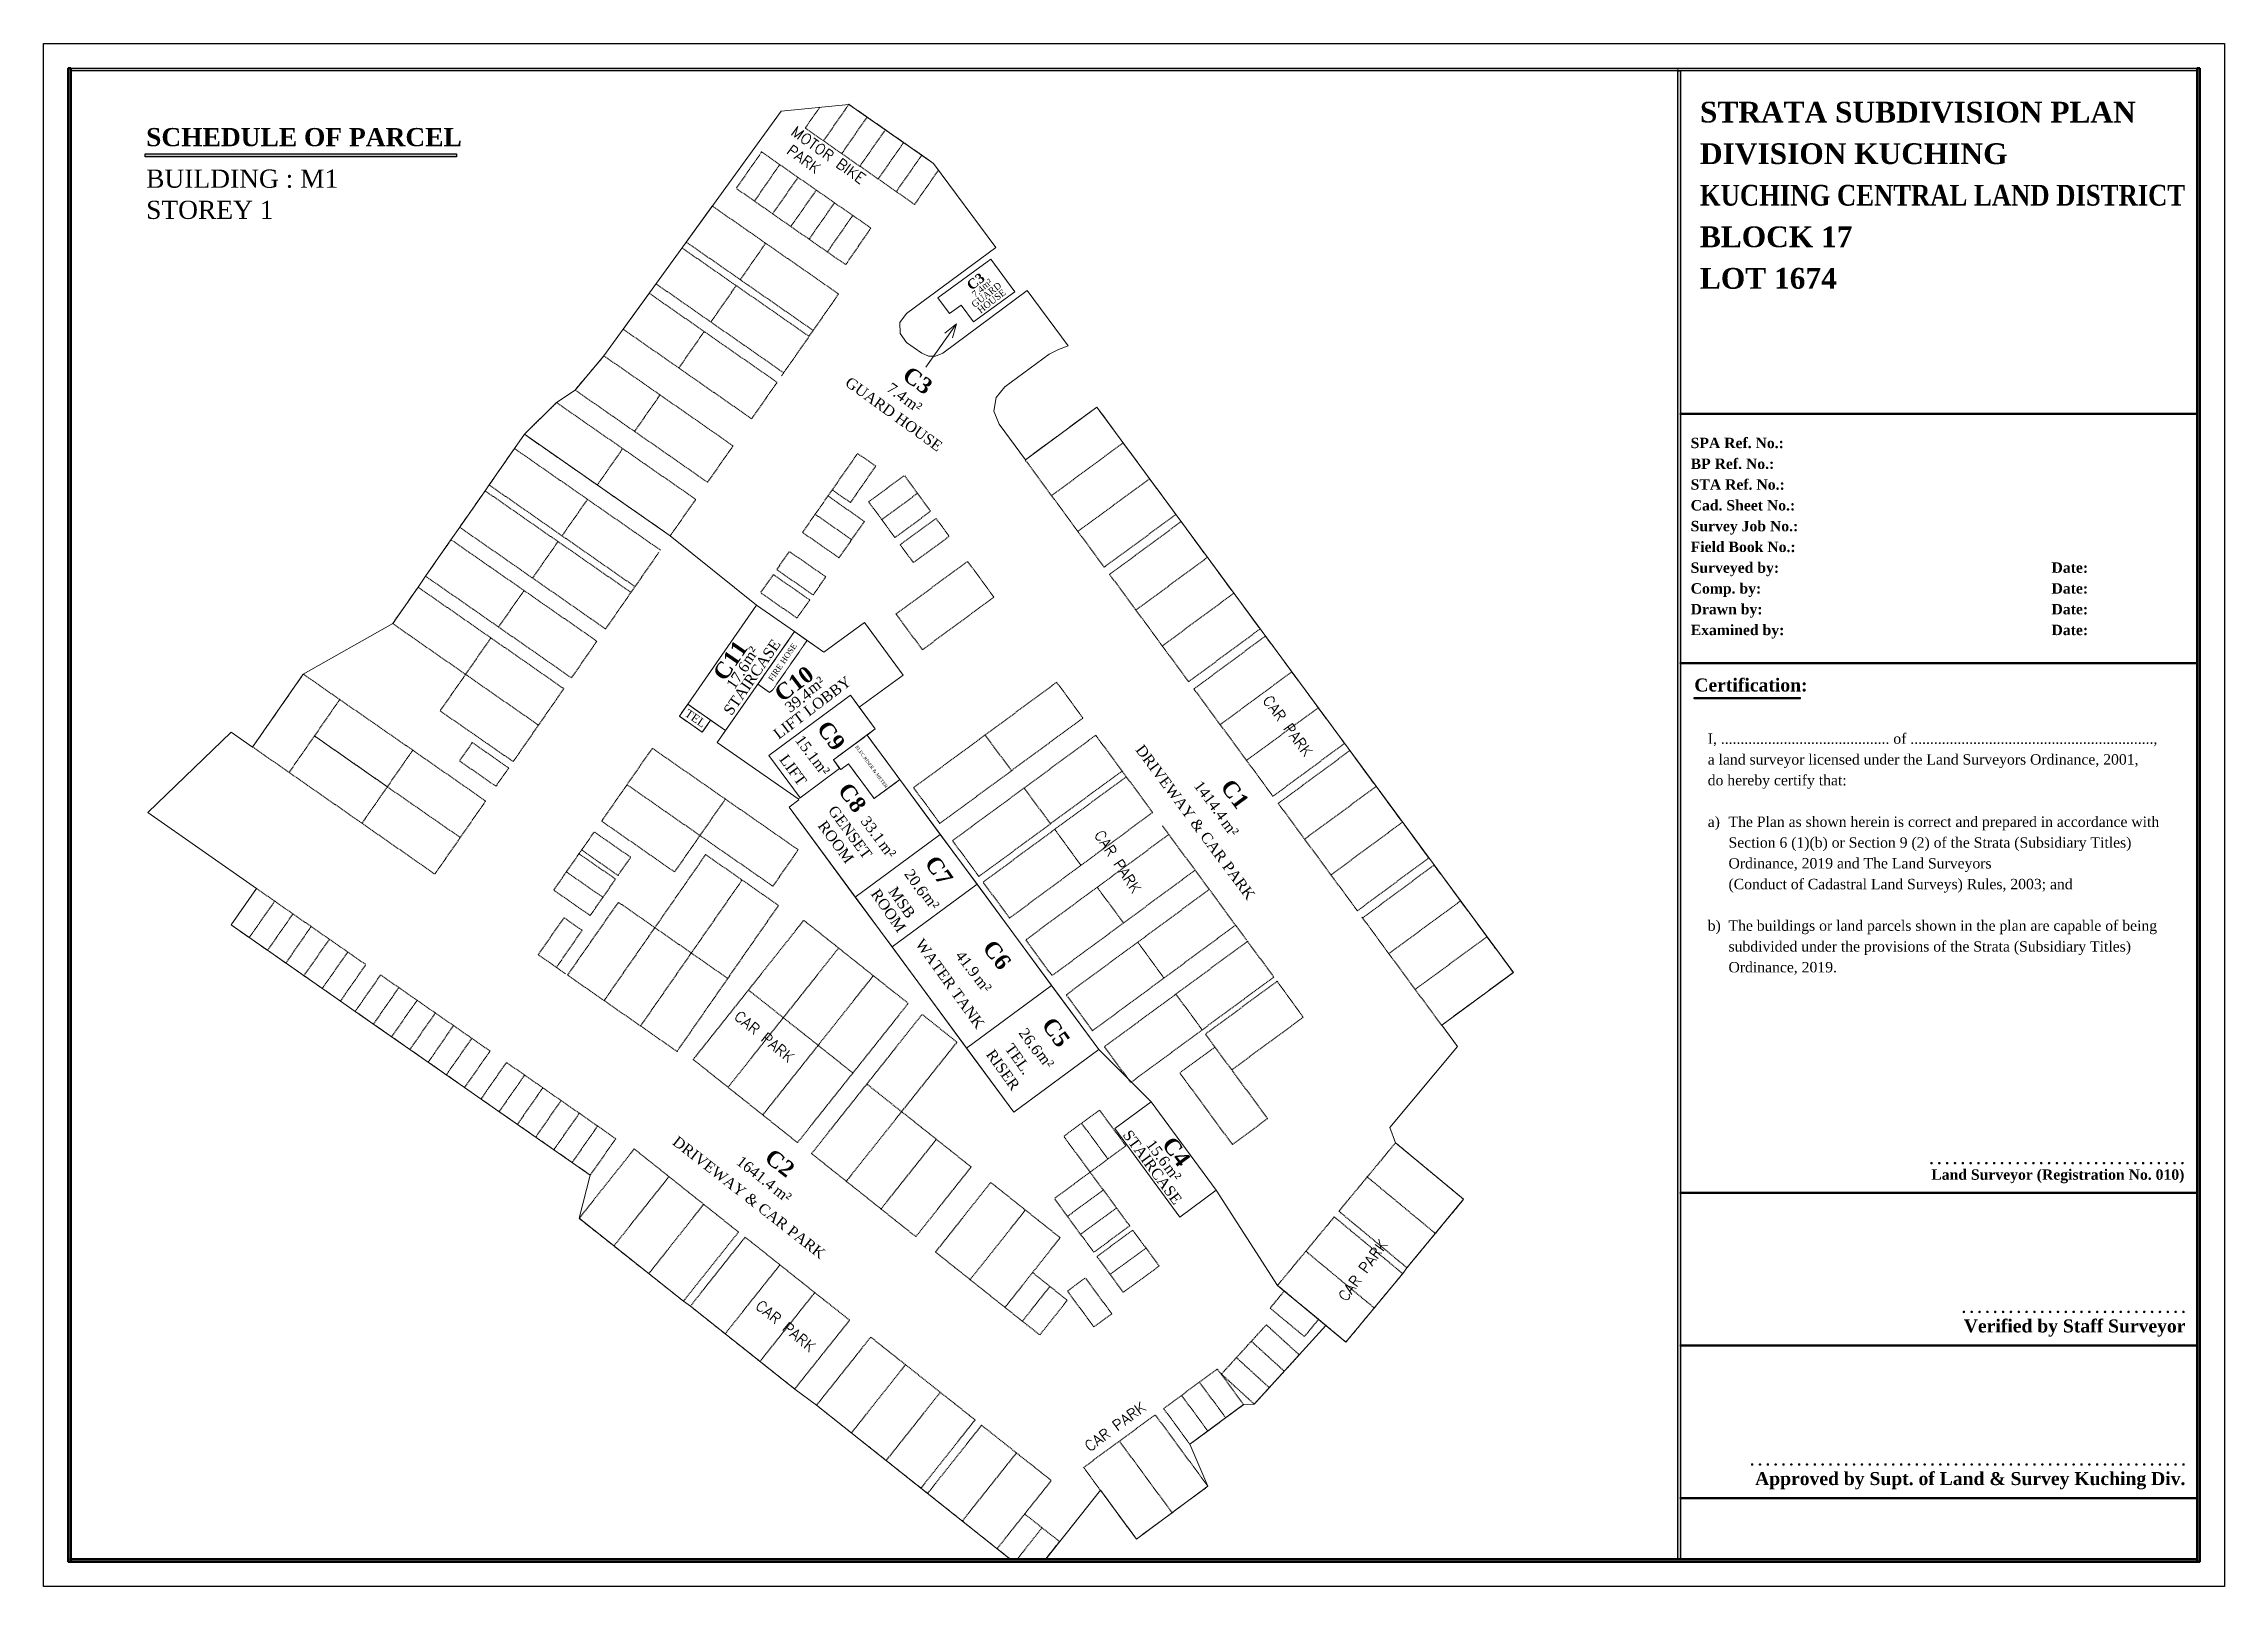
# Paper-space layout 'ISP3' of a CAD drawing. Extents: x -6 to 414, y -6 to 291.
# The model-space entities are those that its viewports show. They can reach past a viewport. Long polylines and large blocks are cut down to what shows.
import ezdxf
from ezdxf.enums import TextEntityAlignment as Align

# ---------------------------------------------------------------- set-up
doc = ezdxf.new("R2010")
doc.units = 0
doc.header["$MEASUREMENT"] = 0
doc.linetypes.add('DASHED2', pattern=[0.375, 0.25, -0.125])
doc.linetypes.add('HIDDEN', pattern=[0.375, 0.25, -0.125])
doc.layers.get('0').update_dxf_attribs({"linetype": 'CONTINUOUS'})
for name, color, linetype, lineweight in [('COMMON', 2, 'CONTINUOUS', 15), ('COMMON_AREA', 7, 'CONTINUOUS', 15), ('COMMON_DECS', 7, 'CONTINUOUS', 15), ('COMMON_NO', 7, 'CONTINUOUS', 15), ('M2', 7, 'CONTINUOUS', 15), ('NON_PROMINENT_COMMON', 7, 'DASHED2', 15), ('TEXT_COMMON', 7, 'CONTINUOUS', 15)]:
    doc.layers.add(name, color=color, linetype=linetype, lineweight=lineweight)
doc.layers.add('FRAME', color=7, linetype='CONTINUOUS')
doc.layers.add('FRAME1', color=7, linetype='CONTINUOUS', plot=False)
doc.styles.add('Text', font='ROMANS.SHX', dxfattribs={"height": 0.15})
doc.styles.add('TIMESROMAN-B', font='timesbd.ttf')
doc.styles.add('TIMESROMAN-R', font='times.ttf')

msp = doc.modelspace()

# ---------------------------------------------------------------- linework, layer by layer
at = {"layer": 'COMMON', "elevation": 15.35, "flags": 128}
for points in [[(2072606.21, 5164980.06), (2072608.35, 5164978.58), (2072609.06, 5164978.08), (2072610, 5164977.43), (2072612.28, 5164979.1), (2072614.46, 5164976.13), (2072611.99, 5164974.33), (2072612.89, 5164973.11), (2072612.43, 5164972.76), (2072625.47, 5164955.07), (2072628.41, 5164952.13), (2072632.08, 5164947.16), (2072635.53, 5164941.81), (2072639.38, 5164938.62), (2072642.57, 5164942.47), (2072642.81, 5164942.8), (2072646, 5164946.65), (2072642.17, 5164949.83), (2072641.85, 5164950.68), (2072645.66, 5164955.24), (2072644.77, 5164956.44), (2072648.8, 5164959.41), (2072625.37, 5164991.21), (2072621.34, 5164988.24), (2072619.86, 5164990.25), (2072619.57, 5164990.98), (2072619.69, 5164991.74), (2072620.18, 5164992.35), (2072622.68, 5164994.19), (2072622.68, 5164994.19), (2072622.68, 5164994.19), (2072623.2, 5164994.45), (2072623.75, 5164994.65), (2072621.45, 5164997.76), (2072616.69, 5164994.25), (2072616.28, 5164994.08), (2072615.88, 5164994.08), (2072615.52, 5164994.24), (2072614.66, 5164994.85), (2072614.29, 5164995.35), (2072614.28, 5164995.97), (2072614.65, 5164996.48), (2072619.67, 5165000.18), (2072616.18, 5165004.91), (2072611.41, 5165008.23), (2072607.59, 5165007.85), (2072607.59, 5165007.85), (2072597.63, 5164994.09), (2072596, 5164992.17), (2072594.96, 5164991.46), (2072593.15, 5164989.68), (2072593.15, 5164989.68), (2072601.36, 5164983.97)], [(2072619.19, 5164999.38), (2072616.42, 5164997.35), (2072617.07, 5164996.47), (2072617.73, 5164996.95), (2072618.43, 5164996), (2072620.74, 5164997.7), (2072619.4, 5164999.53), (2072619.19, 5164999.38)], [(2072604, 5164972.34), (2072608.55, 5164969.17), (2072608.56, 5164969.17), (2072608.6, 5164969.12), (2072608.04, 5164968.71), (2072620.69, 5164951.55), (2072625.47, 5164955.07), (2072628.41, 5164952.13), (2072626.37, 5164950.63), (2072630.04, 5164945.65), (2072632.08, 5164947.16), (2072635.53, 5164941.81), (2072635.91, 5164941.49), (2072637.84, 5164939.9), (2072638.25, 5164939.55), (2072636.75, 5164937.9), (2072634.22, 5164935.13), (2072633.62, 5164935.1), (2072630.6, 5164932.87), (2072631.61, 5164930.51), (2072627.59, 5164927.54), (2072625.56, 5164930.29), (2072621.71, 5164925.44), (2072609.59, 5164935.07), (2072608.36, 5164935.98), (2072602.49, 5164940.64), (2072602.1, 5164940.92), (2072596.23, 5164945.58), (2072596.86, 5164948.01), (2072590.71, 5164952.29), (2072589.79, 5164952.94), (2072583.63, 5164957.22), (2072582.8, 5164957.8), (2072576.65, 5164962.08), (2072578.08, 5164964.13), (2072571.96, 5164968.4), (2072576.66, 5164972.92), (2072577.86, 5164972.09), (2072580.71, 5164976.19), (2072585.74, 5164979.03), (2072587.17, 5164981.08), (2072587.59, 5164981.7), (2072589.02, 5164983.75), (2072589.51, 5164984.45), (2072590.94, 5164986.5), (2072591.17, 5164986.83), (2072592.59, 5164988.88), (2072593.15, 5164989.68), (2072601.36, 5164983.97), (2072606.21, 5164980.06), (2072602.34, 5164974.5), (2072601.87, 5164973.82), (2072603.16, 5164972.92), (2072603.63, 5164973.6), (2072604.47, 5164973.01)], [(2072606.21, 5164980.06), (2072608.35, 5164978.58), (2072604.47, 5164973.01), (2072602.34, 5164974.5), (2072606.21, 5164980.06)], [(2072608.55, 5164969.17), (2072604, 5164972.34), (2072608.35, 5164978.58), (2072610, 5164977.43), (2072612.28, 5164979.1), (2072614.46, 5164976.13), (2072611.99, 5164974.33), (2072611.5, 5164975), (2072606.91, 5164971.62), (2072608.66, 5164969.24), (2072608.55, 5164969.17)], [(2072606.91, 5164971.62), (2072611.5, 5164975), (2072612.89, 5164973.11), (2072610.54, 5164971.37), (2072610.89, 5164970.89), (2072608.66, 5164969.24)], [(2072616.55, 5164967.17), (2072614.28, 5164970.26), (2072612.83, 5164969.19), (2072611.39, 5164971.14), (2072610.95, 5164970.82), (2072610.89, 5164970.89), (2072608.66, 5164969.24), (2072608.56, 5164969.17), (2072608.6, 5164969.12), (2072608.04, 5164968.71), (2072611.77, 5164963.65)], [(2072613.84, 5164960.85), (2072611.77, 5164963.65), (2072616.55, 5164967.17), (2072618.62, 5164964.37), (2072613.84, 5164960.85)], [(2072618.03, 5164955.16), (2072622.81, 5164958.68), (2072618.62, 5164964.37), (2072613.84, 5164960.85), (2072618.03, 5164955.16)], [(2072622.81, 5164958.68), (2072618.03, 5164955.16), (2072620.69, 5164951.55), (2072625.47, 5164955.07), (2072622.81, 5164958.68)], [(2072630.04, 5164945.65), (2072632.08, 5164947.16), (2072628.41, 5164952.13), (2072626.37, 5164950.63)]]:
    msp.add_lwpolyline(points, close=True, dxfattribs=at)
at = {"layer": 'NON_PROMINENT_COMMON', "linetype": 'HIDDEN', "ltscale": 3}
for p, q in [((2072609.77, 5165008.07, 8.48), (2072608.95, 5165006.9, 8.48)), ((2072609.77, 5165008.07, 8.48), (2072608.95, 5165006.9, 8.48)), ((2072611.41, 5165008.24, 8.48), (2072609.98, 5165006.18, 8.48)), ((2072611.41, 5165008.24, 8.48), (2072609.98, 5165006.18, 8.48)), ((2072612.43, 5165007.52, 8.48), (2072611.01, 5165005.47, 8.48)), ((2072612.43, 5165007.52, 8.48), (2072611.01, 5165005.47, 8.48)), ((2072616.18, 5165004.92, 8.48), (2072611.41, 5165008.24, 8.48)), ((2072615.11, 5165002.61, 8.48), (2072608.95, 5165006.9, 8.48)), ((2072613.46, 5165006.81, 8.48), (2072612.03, 5165004.76, 8.48)), ((2072613.46, 5165006.81, 8.48), (2072612.03, 5165004.76, 8.48)), ((2072614.49, 5165006.09, 8.48), (2072613.06, 5165004.04, 8.48)), ((2072614.49, 5165006.09, 8.48), (2072613.06, 5165004.04, 8.48)), ((2072606.5, 5165005.56, 8.48), (2072605.07, 5165003.51, 8.48)), ((2072606.5, 5165005.56, 8.48), (2072605.07, 5165003.51, 8.48)), ((2072607.52, 5165004.85, 8.48), (2072606.1, 5165002.8, 8.48)), ((2072607.52, 5165004.85, 8.48), (2072606.1, 5165002.8, 8.48)), ((2072610.6, 5165002.7, 8.48), (2072606.5, 5165005.56, 8.48)), ((2072615.51, 5165005.38, 8.48), (2072614.08, 5165003.33, 8.48)), ((2072615.51, 5165005.38, 8.48), (2072614.08, 5165003.33, 8.48)), ((2072609.17, 5165000.65, 8.48), (2072605.07, 5165003.51, 8.48)), ((2072608.55, 5165004.13, 8.48), (2072607.12, 5165002.08, 8.48)), ((2072608.55, 5165004.13, 8.48), (2072607.12, 5165002.08, 8.48)), ((2072616.45, 5165004.54, 8.48), (2072615.11, 5165002.61, 8.48)), ((2072616.45, 5165004.54, 8.48), (2072615.11, 5165002.61, 8.48)), ((2072603.72, 5165002.52, 8.48), (2072610.83, 5164997.57, 8.48)), ((2072609.58, 5165003.42, 8.48), (2072608.15, 5165001.37, 8.48)), ((2072609.58, 5165003.42, 8.48), (2072608.15, 5165001.37, 8.48)), ((2072610.6, 5165002.7, 8.48), (2072609.17, 5165000.65, 8.48)), ((2072610.6, 5165002.7, 8.48), (2072609.17, 5165000.65, 8.48)), ((2072610.6, 5165002.7, 8.48), (2072609.17, 5165000.65, 8.48)), ((2072610.6, 5165002.7, 8.48), (2072612.65, 5165001.28, 8.48)), ((2072611.63, 5165001.99, 8.48), (2072610.2, 5164999.94, 8.48)), ((2072612.65, 5165001.28, 8.48), (2072611.23, 5164999.22, 8.48)), ((2072602.02, 5165000.16, 8.48), (2072609.17, 5164995.19, 8.48)), ((2072602.26, 5165000.49, 8.48), (2072609.4, 5164995.52, 8.48)), ((2072606.72, 5165000.42, 8.48), (2072605.3, 5164998.37, 8.48)), ((2072609.17, 5165000.65, 8.48), (2072611.23, 5164999.22, 8.48)), ((2072600.18, 5164997.61, 8.48), (2072607.37, 5164992.6, 8.48)), ((2072600.56, 5164998.14, 8.48), (2072607.74, 5164993.14, 8.48)), ((2072605.07, 5164998.04, 8.48), (2072603.64, 5164995.99, 8.48)), ((2072610.83, 5164997.57, 8.48), (2072607.62, 5164992.96, 8.48)), ((2072598.71, 5164995.59, 8.48), (2072605.94, 5164990.55, 8.48)), ((2072601.84, 5164993.41, 8.48), (2072603.27, 5164995.46, 8.48)), ((2072596, 5164992.17, 8.48), (2072597.63, 5164994.09, 8.48)), ((2072597.63, 5164994.09, 8.48), (2072604.89, 5164989.03, 8.48)), ((2072605.94, 5164990.55, 8.48), (2072607.37, 5164992.6, 8.48)), ((2072594.96, 5164991.46, 8.48), (2072602.79, 5164986.02, 8.48)), ((2072596, 5164992.17, 8.48), (2072603.46, 5164986.98, 8.48)), ((2072599.35, 5164989.84, 8.48), (2072600.78, 5164991.89, 8.48)), ((2072625.36, 5164991.21, 8.48), (2072621.33, 5164988.24, 8.48)), ((2072629.81, 5164985.17, 8.48), (2072625.36, 5164991.21, 8.48)), ((2072592.59, 5164988.88, 8.48), (2072591.17, 5164986.83, 8.48)), ((2072592.59, 5164988.88, 8.48), (2072600.8, 5164983.17, 8.48)), ((2072593.15, 5164989.68, 8.48), (2072601.36, 5164983.97, 8.48)), ((2072597.25, 5164986.82, 8.48), (2072598.68, 5164988.87, 8.48)), ((2072597.25, 5164986.82, 8.48), (2072598.68, 5164988.87, 8.48)), ((2072603.46, 5164986.98, 8.48), (2072604.89, 5164989.03, 8.48)), ((2072626.84, 5164989.2, 8.48), (2072622.82, 5164986.23, 8.48)), ((2072608.8, 5164984.16, 8.48), (2072611.9, 5164988.6, 8.48)), ((2072611.5, 5164985.84, 8.48), (2072612.92, 5164987.89, 8.48)), ((2072612.92, 5164987.89, 8.48), (2072611.9, 5164988.6, 8.48)), ((2072625.78, 5164982.2, 8.48), (2072621.33, 5164988.24, 8.48)), ((2072589.51, 5164984.45, 8.48), (2072590.94, 5164986.5, 8.48)), ((2072590.94, 5164986.5, 8.48), (2072599.14, 5164980.79, 8.48)), ((2072591.17, 5164986.83, 8.48), (2072599.37, 5164981.11, 8.48)), ((2072611.5, 5164985.84, 8.48), (2072610.47, 5164986.55, 8.48)), ((2072612.52, 5164985.88, 8.48), (2072614.53, 5164987.36, 8.48)), ((2072613.26, 5164984.88, 8.48), (2072615.27, 5164986.36, 8.48)), ((2072616.01, 5164985.35, 8.48), (2072614.53, 5164987.36, 8.48)), ((2072628.33, 5164987.18, 8.48), (2072624.3, 5164984.22, 8.48)), ((2072596.7, 5164986.02, 8.48), (2072595.27, 5164983.97, 8.48)), ((2072601.36, 5164983.97, 8.48), (2072602.79, 5164986.02, 8.48)), ((2072611.57, 5164983.75, 8.48), (2072609.51, 5164985.18, 8.48)), ((2072612.28, 5164984.78, 8.48), (2072610.23, 5164986.21, 8.48)), ((2072614, 5164983.87, 8.48), (2072612.52, 5164985.88, 8.48)), ((2072614, 5164983.87, 8.48), (2072616.01, 5164985.35, 8.48)), ((2072629.81, 5164985.17, 8.48), (2072625.78, 5164982.21, 8.48)), ((2072629.81, 5164985.17, 8.48), (2072625.78, 5164982.21, 8.48)), ((2072589.51, 5164984.45, 8.48), (2072597.72, 5164978.73, 8.48)), ((2072610.85, 5164982.73, 8.48), (2072608.8, 5164984.16, 8.48)), ((2072610.85, 5164982.73, 8.48), (2072612.28, 5164984.78, 8.48)), ((2072614.3, 5164983.47, 8.48), (2072616.31, 5164984.95, 8.48)), ((2072615.04, 5164982.46, 8.48), (2072617.05, 5164983.94, 8.48)), ((2072616.31, 5164984.95, 8.48), (2072617.05, 5164983.94, 8.48)), ((2072630.11, 5164984.77, 8.48), (2072626.08, 5164981.8, 8.48)), ((2072630.1, 5164984.77, 8.48), (2072634.55, 5164978.73, 8.48)), ((2072587.59, 5164981.7, 8.48), (2072589.02, 5164983.75, 8.48)), ((2072589.02, 5164983.75, 8.48), (2072597.23, 5164978.04, 8.48)), ((2072593.61, 5164981.59, 8.48), (2072595.04, 5164983.64, 8.48)), ((2072597.72, 5164978.73, 8.48), (2072600.74, 5164983.07, 8.48)), ((2072607.35, 5164982.07, 8.48), (2072608.06, 5164983.09, 8.48)), ((2072610.11, 5164981.66, 8.48), (2072608.06, 5164983.09, 8.48)), ((2072614.3, 5164983.47, 8.48), (2072615.04, 5164982.46, 8.48)), ((2072631.59, 5164982.76, 8.48), (2072627.56, 5164979.79, 8.48)), ((2072587.59, 5164981.7, 8.48), (2072595.8, 5164975.98, 8.48)), ((2072607.16, 5164981.79, 8.48), (2072606.44, 5164980.77, 8.48)), ((2072609.21, 5164980.36, 8.48), (2072607.16, 5164981.79, 8.48)), ((2072609.4, 5164980.64, 8.48), (2072607.35, 5164982.07, 8.48)), ((2072609.4, 5164980.64, 8.48), (2072610.11, 5164981.66, 8.48)), ((2072618.09, 5164982.53, 8.48), (2072614.06, 5164979.57, 8.48)), ((2072619.57, 5164980.52, 8.48), (2072618.09, 5164982.53, 8.48)), ((2072626.08, 5164981.8, 8.48), (2072630.53, 5164975.76, 8.48)), ((2072587.17, 5164981.08, 8.48), (2072585.74, 5164979.03, 8.48)), ((2072587.17, 5164981.08, 8.48), (2072595.37, 5164975.37, 8.48)), ((2072591.7, 5164978.84, 8.48), (2072593.13, 5164980.89, 8.48)), ((2072608.49, 5164979.34, 8.48), (2072606.44, 5164980.77, 8.48)), ((2072609.21, 5164980.36, 8.48), (2072608.49, 5164979.34, 8.48)), ((2072619.57, 5164980.52, 8.48), (2072615.55, 5164977.56, 8.48)), ((2072633.07, 5164980.74, 8.48), (2072629.05, 5164977.78, 8.48)), ((2072585.74, 5164979.03, 8.48), (2072593.94, 5164973.32, 8.48)), ((2072615.55, 5164977.56, 8.48), (2072614.06, 5164979.57, 8.48)), ((2072591.27, 5164978.23, 8.48), (2072588.41, 5164974.12, 8.48)), ((2072597.23, 5164978.04, 8.48), (2072595.8, 5164975.98, 8.48)), ((2072630.53, 5164975.77, 8.48), (2072634.55, 5164978.73, 8.48)), ((2072630.83, 5164975.36, 8.48), (2072634.85, 5164978.33, 8.48)), ((2072639.3, 5164972.29, 8.48), (2072634.85, 5164978.33, 8.48)), ((2072592.52, 5164971.27, 8.48), (2072595.37, 5164975.37, 8.48)), ((2072623.1, 5164975.73, 8.48), (2072615.05, 5164969.8, 8.48)), ((2072624.58, 5164973.72, 8.48), (2072623.1, 5164975.73, 8.48)), ((2072635.27, 5164969.32, 8.48), (2072630.82, 5164975.36, 8.48)), ((2072636.33, 5164976.32, 8.48), (2072632.31, 5164973.35, 8.48)), ((2072588.41, 5164974.12, 8.48), (2072592.52, 5164971.27, 8.48)), ((2072637.82, 5164974.3, 8.48), (2072633.79, 5164971.34, 8.48)), ((2072624.58, 5164973.72, 8.48), (2072616.53, 5164967.79, 8.48)), ((2072577.86, 5164972.09, 8.48), (2072579.91, 5164970.66, 8.48)), ((2072586.87, 5164971.91, 8.48), (2072584.01, 5164967.8, 8.48)), ((2072586.87, 5164971.91, 8.48), (2072590.97, 5164969.05, 8.48)), ((2072590.22, 5164972.34, 8.48), (2072589.5, 5164971.31, 8.48)), ((2072590.22, 5164972.34, 8.48), (2072592.27, 5164970.91, 8.48)), ((2072597.5, 5164967.92, 8.48), (2072600.35, 5164972.02, 8.48)), ((2072600.35, 5164972.02, 8.48), (2072608.56, 5164966.31, 8.48)), ((2072625.3, 5164972.75, 8.48), (2072617.24, 5164966.82, 8.48)), ((2072620.56, 5164970.76, 8.48), (2072619.07, 5164972.77, 8.48)), ((2072628.5, 5164968.41, 8.48), (2072625.3, 5164972.75, 8.48)), ((2072639.3, 5164972.29, 8.48), (2072635.27, 5164969.32, 8.48)), ((2072639.6, 5164971.89, 8.48), (2072635.57, 5164968.92, 8.48)), ((2072639.59, 5164971.89, 8.48), (2072644.04, 5164965.85, 8.48)), ((2072589.5, 5164971.31, 8.48), (2072591.55, 5164969.88, 8.48)), ((2072592.27, 5164970.91, 8.48), (2072591.55, 5164969.88, 8.48)), ((2072626.78, 5164970.74, 8.48), (2072618.73, 5164964.81, 8.48)), ((2072627.02, 5164970.42, 8.48), (2072618.96, 5164964.49, 8.48)), ((2072585.44, 5164969.85, 8.48), (2072589.54, 5164967, 8.48)), ((2072598.92, 5164969.97, 8.48), (2072607.13, 5164964.26, 8.48)), ((2072601.6, 5164965.06, 8.48), (2072604.46, 5164969.16, 8.48)), ((2072616.53, 5164967.79, 8.48), (2072615.05, 5164969.8, 8.48)), ((2072622.75, 5164967.77, 8.48), (2072621.27, 5164969.79, 8.48)), ((2072641.08, 5164969.87, 8.48), (2072637.05, 5164966.91, 8.48)), ((2072590.97, 5164969.05, 8.48), (2072588.11, 5164964.94, 8.48)), ((2072597.5, 5164967.92, 8.48), (2072601.6, 5164965.06, 8.48)), ((2072628.5, 5164968.41, 8.48), (2072620.45, 5164962.47, 8.48)), ((2072635.57, 5164968.92, 8.48), (2072640.02, 5164962.88, 8.48)), ((2072584.01, 5164967.8, 8.48), (2072588.11, 5164964.94, 8.48)), ((2072594.81, 5164964.06, 8.48), (2072597.07, 5164967.3, 8.48)), ((2072599.13, 5164965.89, 8.48), (2072597.08, 5164967.32, 8.48)), ((2072618.73, 5164964.81, 8.48), (2072617.24, 5164966.82, 8.48)), ((2072629.41, 5164967.17, 8.48), (2072621.36, 5164961.24, 8.48)), ((2072624.47, 5164965.44, 8.48), (2072622.99, 5164967.45, 8.48)), ((2072629.05, 5164967.66, 8.48), (2072630.53, 5164965.65, 8.48)), ((2072642.56, 5164967.86, 8.48), (2072638.54, 5164964.9, 8.48)), ((2072598.28, 5164964.66, 8.48), (2072596.22, 5164966.09, 8.48)), ((2072598.42, 5164964.87, 8.48), (2072596.37, 5164966.3, 8.48)), ((2072597.64, 5164957.83, 8.48), (2072603.35, 5164966.04, 8.48)), ((2072598.42, 5164964.87, 8.48), (2072599.13, 5164965.89, 8.48)), ((2072607.45, 5164963.18, 8.48), (2072603.35, 5164966.04, 8.48)), ((2072607.13, 5164964.26, 8.48), (2072608.56, 5164966.31, 8.48)), ((2072630.53, 5164965.65, 8.48), (2072631.75, 5164964, 8.48)), ((2072640.02, 5164962.88, 8.48), (2072644.04, 5164965.85, 8.48)), ((2072597.56, 5164963.64, 8.48), (2072595.51, 5164965.07, 8.48)), ((2072596.85, 5164962.61, 8.48), (2072598.28, 5164964.66, 8.48)), ((2072599.69, 5164956.4, 8.48), (2072605.4, 5164964.61, 8.48)), ((2072620.45, 5164962.47, 8.48), (2072618.96, 5164964.49, 8.48)), ((2072630.89, 5164965.16, 8.48), (2072622.84, 5164959.23, 8.48)), ((2072640.32, 5164962.48, 8.48), (2072644.34, 5164965.45, 8.48)), ((2072648.79, 5164959.41, 8.48), (2072644.34, 5164965.45, 8.48)), ((2072577.67, 5164961.37, 8.48), (2072579.1, 5164963.42, 8.48)), ((2072578.08, 5164964.13, 8.48), (2072584.23, 5164959.85, 8.48)), ((2072596.85, 5164962.61, 8.48), (2072594.8, 5164964.04, 8.48)), ((2072595.58, 5164959.26, 8.48), (2072598.44, 5164963.36, 8.48)), ((2072604.6, 5164959.07, 8.48), (2072598.44, 5164963.36, 8.48)), ((2072601.74, 5164954.97, 8.48), (2072607.45, 5164963.18, 8.48)), ((2072631.69, 5164964.08, 8.48), (2072623.64, 5164958.15, 8.48)), ((2072625.38, 5164964.2, 8.48), (2072626.87, 5164962.19, 8.48)), ((2072633.23, 5164961.98, 8.48), (2072631.75, 5164964, 8.48)), ((2072645.82, 5164963.43, 8.48), (2072641.8, 5164960.47, 8.48)), ((2072576.65, 5164962.08, 8.48), (2072582.8, 5164957.8, 8.48)), ((2072578.7, 5164960.65, 8.48), (2072580.13, 5164962.71, 8.48)), ((2072579.73, 5164959.94, 8.48), (2072581.15, 5164961.99, 8.48)), ((2072595.38, 5164962.49, 8.48), (2072593.93, 5164960.41, 8.48)), ((2072596.4, 5164961.78, 8.48), (2072594.94, 5164959.68, 8.48)), ((2072596.4, 5164961.78, 8.48), (2072595.38, 5164962.49, 8.48)), ((2072602.65, 5164954.51, 8.48), (2072608.87, 5164962.34, 8.48)), ((2072614.75, 5164957.67, 8.48), (2072608.87, 5164962.34, 8.48)), ((2072633.17, 5164962.07, 8.48), (2072625.12, 5164956.13, 8.48)), ((2072633.23, 5164961.98, 8.48), (2072633.78, 5164961.24, 8.48)), ((2072644.76, 5164956.44, 8.48), (2072640.28, 5164962.52, 8.48)), ((2072580.75, 5164959.23, 8.48), (2072582.18, 5164961.28, 8.48)), ((2072581.78, 5164958.51, 8.48), (2072583.21, 5164960.56, 8.48)), ((2072604.61, 5164952.95, 8.48), (2072610.83, 5164960.78, 8.48)), ((2072621.36, 5164961.24, 8.48), (2072622.84, 5164959.23, 8.48)), ((2072633.84, 5164961.16, 8.48), (2072625.79, 5164955.23, 8.48)), ((2072629.14, 5164959.1, 8.48), (2072627.66, 5164961.11, 8.48)), ((2072633.84, 5164961.16, 8.48), (2072635.32, 5164959.15, 8.48)), ((2072647.31, 5164961.42, 8.48), (2072643.28, 5164958.46, 8.48)), ((2072582.8, 5164957.8, 8.48), (2072584.23, 5164959.85, 8.48)), ((2072595.46, 5164959.34, 8.48), (2072593.93, 5164960.41, 8.48)), ((2072648.79, 5164959.41, 8.48), (2072644.76, 5164956.44, 8.48)), ((2072583.63, 5164957.22, 8.48), (2072585.06, 5164959.27, 8.48)), ((2072584.66, 5164956.51, 8.48), (2072586.09, 5164958.56, 8.48)), ((2072585.06, 5164959.27, 8.48), (2072591.22, 5164954.99, 8.48)), ((2072601.74, 5164954.97, 8.48), (2072595.62, 5164959.23, 8.48)), ((2072611.63, 5164953.76, 8.48), (2072605.76, 5164958.42, 8.48)), ((2072606.57, 5164951.4, 8.48), (2072612.79, 5164959.23, 8.48)), ((2072625.12, 5164956.13, 8.48), (2072623.64, 5164958.15, 8.48)), ((2072635.32, 5164959.15, 8.48), (2072627.27, 5164953.22, 8.48)), ((2072629.81, 5164958.19, 8.48), (2072631.29, 5164956.18, 8.48)), ((2072635.5, 5164958.91, 8.48), (2072631.47, 5164955.94, 8.48)), ((2072635.5, 5164958.91, 8.48), (2072636.98, 5164956.89, 8.48)), ((2072583.63, 5164957.22, 8.48), (2072589.79, 5164952.94, 8.48)), ((2072585.68, 5164955.79, 8.48), (2072587.11, 5164957.84, 8.48)), ((2072586.71, 5164955.08, 8.48), (2072588.14, 5164957.13, 8.48)), ((2072608.52, 5164949.84, 8.48), (2072614.75, 5164957.67, 8.48)), ((2072609.31, 5164949.22, 8.48), (2072615.53, 5164957.05, 8.48)), ((2072617.49, 5164955.49, 8.48), (2072615.53, 5164957.05, 8.48)), ((2072636.98, 5164956.89, 8.48), (2072632.95, 5164953.93, 8.48)), ((2072587.74, 5164954.36, 8.48), (2072589.16, 5164956.42, 8.48)), ((2072588.76, 5164953.65, 8.48), (2072590.19, 5164955.7, 8.48)), ((2072631.47, 5164955.94, 8.48), (2072632.95, 5164953.93, 8.48)), ((2072589.79, 5164952.94, 8.48), (2072591.22, 5164954.99, 8.48)), ((2072608.52, 5164949.84, 8.48), (2072602.65, 5164954.51, 8.48)), ((2072611.26, 5164947.66, 8.48), (2072617.49, 5164955.49, 8.48)), ((2072625.79, 5164955.23, 8.48), (2072627.27, 5164953.22, 8.48)), ((2072632.01, 5164955.21, 8.48), (2072630.03, 5164953.76, 8.48)), ((2072592.14, 5164954.35, 8.48), (2072590.71, 5164952.29, 8.48)), ((2072593.16, 5164953.63, 8.48), (2072591.73, 5164951.58, 8.48)), ((2072598.29, 5164950.06, 8.48), (2072592.14, 5164954.35, 8.48)), ((2072632.99, 5164949.73, 8.48), (2072630.03, 5164953.76, 8.48)), ((2072634.97, 5164951.19, 8.48), (2072632.95, 5164953.93, 8.48)), ((2072596.86, 5164948.01, 8.48), (2072590.71, 5164952.29, 8.48)), ((2072594.19, 5164952.92, 8.48), (2072592.76, 5164950.87, 8.48)), ((2072595.21, 5164952.2, 8.48), (2072593.79, 5164950.15, 8.48)), ((2072618.29, 5164948.47, 8.48), (2072612.42, 5164953.13, 8.48)), ((2072596.24, 5164951.49, 8.48), (2072594.81, 5164949.44, 8.48)), ((2072597.27, 5164950.77, 8.48), (2072595.84, 5164948.72, 8.48)), ((2072625.51, 5164951.67, 8.48), (2072623.5, 5164950.19, 8.48)), ((2072625.99, 5164948.92, 8.48), (2072624.5, 5164950.93, 8.48)), ((2072626.99, 5164949.66, 8.48), (2072625.51, 5164951.67, 8.48)), ((2072634.97, 5164951.19, 8.48), (2072632.99, 5164949.73, 8.48)), ((2072598.29, 5164950.06, 8.48), (2072596.86, 5164948.01, 8.48)), ((2072613.22, 5164946.11, 8.48), (2072616.33, 5164950.02, 8.48)), ((2072626.99, 5164949.66, 8.48), (2072622.97, 5164946.69, 8.48)), ((2072627.21, 5164945.16, 8.48), (2072623.5, 5164950.19, 8.48)), ((2072642.17, 5164949.83, 8.48), (2072638.98, 5164945.98, 8.48)), ((2072642.17, 5164949.83, 8.48), (2072646, 5164946.65, 8.48)), ((2072599.33, 5164949.48, 8.48), (2072596.23, 5164945.58, 8.48)), ((2072605.2, 5164944.81, 8.48), (2072599.33, 5164949.48, 8.48)), ((2072615.18, 5164944.55, 8.48), (2072609.31, 5164949.22, 8.48)), ((2072615.18, 5164944.55, 8.48), (2072618.29, 5164948.47, 8.48)), ((2072601.29, 5164947.93, 8.48), (2072598.19, 5164944.03, 8.48)), ((2072616.28, 5164943.68, 8.48), (2072619.39, 5164947.6, 8.48)), ((2072623.3, 5164944.49, 8.48), (2072619.39, 5164947.6, 8.48)), ((2072625.72, 5164947.17, 8.48), (2072623.71, 5164945.69, 8.48)), ((2072640.56, 5164947.92, 8.48), (2072644.41, 5164944.73, 8.48)), ((2072603.24, 5164946.37, 8.48), (2072600.15, 5164942.47, 8.48)), ((2072618.23, 5164942.13, 8.48), (2072621.34, 5164946.04, 8.48)), ((2072625.19, 5164943.67, 8.48), (2072622.97, 5164946.69, 8.48)), ((2072626.46, 5164946.16, 8.48), (2072624.45, 5164944.68, 8.48)), ((2072638.98, 5164945.98, 8.48), (2072642.81, 5164942.8, 8.48)), ((2072646, 5164946.65, 8.48), (2072642.81, 5164942.8, 8.48)), ((2072602.1, 5164940.92, 8.48), (2072596.23, 5164945.58, 8.48)), ((2072605.2, 5164944.81, 8.48), (2072602.1, 5164940.92, 8.48)), ((2072627.21, 5164945.16, 8.48), (2072625.19, 5164943.67, 8.48)), ((2072627.38, 5164944.92, 8.48), (2072625.37, 5164943.43, 8.48)), ((2072628.87, 5164942.9, 8.48), (2072627.38, 5164944.92, 8.48)), ((2072638.72, 5164945.66, 8.48), (2072635.53, 5164941.81, 8.48)), ((2072638.72, 5164945.66, 8.48), (2072642.57, 5164942.47, 8.48)), ((2072605.57, 5164944.52, 8.48), (2072602.49, 5164940.64, 8.48)), ((2072611.45, 5164939.85, 8.48), (2072605.57, 5164944.52, 8.48)), ((2072616.28, 5164943.68, 8.48), (2072622.15, 5164939.02, 8.48)), ((2072620.19, 5164940.57, 8.48), (2072623.3, 5164944.49, 8.48)), ((2072626.85, 5164941.42, 8.48), (2072625.37, 5164943.43, 8.48)), ((2072628.13, 5164943.91, 8.48), (2072626.11, 5164942.43, 8.48)), ((2072637.12, 5164943.73, 8.48), (2072640.97, 5164940.54, 8.48)), ((2072607.53, 5164942.96, 8.48), (2072604.45, 5164939.09, 8.48)), ((2072621.75, 5164942.53, 8.48), (2072623.7, 5164940.97, 8.48)), ((2072623.71, 5164941.49, 8.48), (2072624.72, 5164942.23, 8.48)), ((2072626.2, 5164940.21, 8.48), (2072624.72, 5164942.23, 8.48)), ((2072628.87, 5164942.9, 8.48), (2072626.85, 5164941.42, 8.48)), ((2072642.57, 5164942.47, 8.48), (2072639.38, 5164938.62, 8.48)), ((2072609.49, 5164941.41, 8.48), (2072606.41, 5164937.53, 8.48)), ((2072621.17, 5164939.79, 8.48), (2072622.72, 5164941.75, 8.48)), ((2072622.15, 5164939.02, 8.48), (2072623.7, 5164940.97, 8.48)), ((2072625.19, 5164939.47, 8.48), (2072623.71, 5164941.49, 8.48)), ((2072635.91, 5164941.49, 8.48), (2072635.11, 5164940.53, 8.48)), ((2072635.53, 5164941.81, 8.48), (2072639.38, 5164938.62, 8.48)), ((2072608.36, 5164935.98, 8.48), (2072602.49, 5164940.64, 8.48)), ((2072611.45, 5164939.85, 8.48), (2072608.36, 5164935.98, 8.48)), ((2072626.2, 5164940.21, 8.48), (2072625.19, 5164939.47, 8.48)), ((2072635.11, 5164940.53, 8.48), (2072637.04, 5164938.93, 8.48)), ((2072637.84, 5164939.9, 8.48), (2072637.04, 5164938.93, 8.48)), ((2072612.64, 5164938.9, 8.48), (2072609.59, 5164935.07, 8.48)), ((2072618.51, 5164934.24, 8.48), (2072612.64, 5164938.9, 8.48)), ((2072634.9, 5164939.59, 8.48), (2072632.37, 5164936.82, 8.48)), ((2072634.06, 5164938.66, 8.48), (2072635.91, 5164936.98, 8.48)), ((2072634.9, 5164939.59, 8.48), (2072636.75, 5164937.9, 8.48)), ((2072614.6, 5164937.35, 8.48), (2072611.55, 5164933.51, 8.48)), ((2072633.22, 5164937.74, 8.48), (2072635.06, 5164936.06, 8.48)), ((2072636.75, 5164937.9, 8.48), (2072634.22, 5164935.13, 8.48)), ((2072629.12, 5164934.88, 8.48), (2072632.14, 5164937.11, 8.48)), ((2072632.62, 5164934.35, 8.48), (2072631.13, 5164936.37, 8.48)), ((2072633.62, 5164935.1, 8.48), (2072632.14, 5164937.11, 8.48)), ((2072632.37, 5164936.82, 8.48), (2072634.22, 5164935.13, 8.48)), ((2072609.59, 5164935.07, 8.48), (2072619.75, 5164927, 8.48)), ((2072616.55, 5164935.79, 8.48), (2072613.51, 5164931.96, 8.48)), ((2072630.6, 5164932.87, 8.48), (2072629.12, 5164934.88, 8.48)), ((2072631.61, 5164933.61, 8.48), (2072630.13, 5164935.62, 8.48)), ((2072630.6, 5164932.87, 8.48), (2072633.62, 5164935.1, 8.48)), ((2072618.51, 5164934.24, 8.48), (2072615.46, 5164930.4, 8.48)), ((2072618.88, 5164933.94, 8.48), (2072615.84, 5164930.11, 8.48)), ((2072618.88, 5164933.94, 8.48), (2072622.8, 5164930.83, 8.48)), ((2072624.62, 5164931.57, 8.48), (2072628.65, 5164934.53, 8.48)), ((2072631.61, 5164930.51, 8.48), (2072628.65, 5164934.53, 8.48)), ((2072620.84, 5164932.39, 8.48), (2072617.79, 5164928.55, 8.48)), ((2072629.6, 5164929.02, 8.48), (2072626.63, 5164933.05, 8.48)), ((2072627.59, 5164927.54, 8.48), (2072624.62, 5164931.57, 8.48)), ((2072622.8, 5164930.83, 8.48), (2072619.75, 5164927, 8.48)), ((2072627.59, 5164927.54, 8.48), (2072631.61, 5164930.51, 8.48)), ((2072621.3, 5164928.95, 8.48), (2072623.26, 5164927.4, 8.48)), ((2072622.28, 5164928.18, 8.48), (2072620.73, 5164926.22, 8.48)), ((2072619.75, 5164927, 8.48), (2072621.71, 5164925.44, 8.48)), ((2072623.26, 5164927.4, 8.48), (2072621.71, 5164925.44, 8.48))]:
    msp.add_line(p, q, dxfattribs=at)
at = {"layer": 'NON_PROMINENT_COMMON', "linetype": 'HIDDEN', "ltscale": 3, "extrusion": (-1.46879e-07, -5.21247e-08, 1)}
for p, q in [((2072580.71, 5164976.19, 8.48), (2072577.86, 5164972.09, 8.48)), ((2072582.76, 5164974.76, 8.48), (2072580.71, 5164976.19, 8.48)), ((2072582.76, 5164974.76, 8.48), (2072581.34, 5164972.71, 8.48)), ((2072586.87, 5164971.91, 8.48), (2072582.76, 5164974.76, 8.48)), ((2072581.34, 5164972.71, 8.48), (2072579.91, 5164970.66, 8.48)), ((2072581.34, 5164972.71, 8.48), (2072585.44, 5164969.85, 8.48)), ((2072585.44, 5164969.85, 8.48), (2072581.34, 5164972.71, 8.48)), ((2072579.91, 5164970.66, 8.48), (2072584.01, 5164967.8, 8.48))]:
    msp.add_line(p, q, dxfattribs=at)
at = {"layer": 'NON_PROMINENT_COMMON'}
for points, elevation in [([(2072602.26, 5165000.49), (2072603.72, 5165002.52)], 23.83), ([(2072600.56, 5164998.14), (2072602.02, 5165000.16)], 23.83), ([(2072598.71, 5164995.59), (2072600.18, 5164997.61)], 23.83), ([(2072593.15, 5164989.68), (2072594.96, 5164991.46)], 23.83), ([(2072608.35, 5164978.58), (2072609.06, 5164978.08), (2072607.13, 5164975.31), (2072606.94, 5164975.16), (2072606.29, 5164975.62), (2072608.35, 5164978.58)], 23.83), ([(2072602.34, 5164974.5), (2072601.87, 5164973.82), (2072603.16, 5164972.92), (2072603.63, 5164973.6), (2072602.34, 5164974.5)], 8.48)]:
    msp.add_lwpolyline(points, dxfattribs=dict(at, elevation=elevation))
at = {"layer": 'NON_PROMINENT_COMMON', "elevation": 23.83}
msp.add_lwpolyline([(2072612.43, 5164972.76), (2072610.54, 5164971.37), (2072610.95, 5164970.82), (2072611.39, 5164971.14), (2072612.83, 5164969.19), (2072614.28, 5164970.26)], close=True, dxfattribs=at)
at = {"layer": 'TEXT_COMMON'}
for p, q in [((2072615.74, 5164993.46), (2072617.46, 5164995.89)), ((2072617.46, 5164995.89), (2072616.81, 5164995.37)), ((2072617.46, 5164995.89), (2072617.24, 5164995.1))]:
    msp.add_line(p, q, dxfattribs=at)

# ---------------------------------------------------------------- texts
at = {"layer": 'COMMON_AREA', "style": 'TIMESROMAN-R'}
for s, height, rotation, p in [('7.4', 0.365, 37.8678, (2072618.78, 5164997.56, 15.35)), ('17.6', 0.6, 55.4271, (2072605.41, 5164975.94, 15.35)), ('39.4', 0.6, 37.1921, (2072608.73, 5164974.47, 15.35)), ('15.1', 0.6, 306.2681, (2072608.82, 5164971.84, 15.35)), ('1414.4', 0.6, 306.6605, (2072631.53, 5164968.91, 15.35)), ('33.1', 0.6, 306.5534, (2072612.51, 5164967.28, 15.35)), ('20.6', 0.6, 304.8924, (2072614.95, 5164964.3, 15.35)), ('41.9', 0.6, 307.5754, (2072617.85, 5164959.72, 15.35)), ('26.6', 0.6, 305.4893, (2072621.39, 5164955.36, 15.35)), ('15.6', 0.6, 306.4081, (2072628.57, 5164949.09, 15.35)), ('1641.4', 0.6, 322.0442, (2072606.01, 5164947.9, 15.35))]:
    msp.add_text(s, height=height, rotation=rotation, dxfattribs=at).set_placement(p, align=Align.CENTER)
at = {"layer": 'COMMON_DECS', "style": 'TIMESROMAN-R'}
for s, height, rotation, p in [('GUARD', 0.365, 37.8643, (2072619.26, 5164997.38, 15.35)), ('HOUSE', 0.365, 37.8643, (2072619.55, 5164997.02, 15.35)), ('STAIRCASE', 0.6, 55.4236, (2072606.2, 5164975.85, 15.35)), ('FIRE HOSE', 0.324, 55.5224, (2072607.81, 5164976.77, 15.35)), ('LIFT LOBBY', 0.6, 37.1886, (2072609.53, 5164974.07, 15.35)), ('TEL ', 0.456, 325.4236, (2072602.72, 5164973.47, 15.35)), ('LIFT', 0.6, 306.2646, (2072608.03, 5164970.62, 15.35)), ('ELEC.RISER & METER ', 0.1843, 306.4098, (2072612.63, 5164970.9, 15.35)), ('DRIVEWAY & CAR PARK', 0.6, 306.6571, (2072630.67, 5164967.68, 15.35)), ('ROOM', 0.6, 306.55, (2072610.44, 5164966.57, 15.35)), ('GENSET', 0.6, 306.55, (2072611.24, 5164967.12, 15.35)), ('MSB', 0.6, 304.889, (2072614.15, 5164963.18, 15.35)), ('ROOM', 0.6, 304.889, (2072613.39, 5164962.72, 15.35)), ('WATER TANK', 0.6, 305.7928, (2072616.86, 5164958.6, 15.35)), ('RISER', 0.6, 305.4858, (2072619.84, 5164953.76, 15.35)), ('TEL.', 0.6, 305.4858, (2072620.7, 5164954.37, 15.35)), ('DRIVEWAY & CAR PARK', 0.6, 322.0407, (2072605.61, 5164946.52, 15.35)), ('STAIRCASE', 0.6, 306.4047, (2072628.25, 5164948.28, 15.35))]:
    msp.add_text(s, height=height, rotation=rotation, dxfattribs=at).set_placement(p, align=Align.CENTER)
at = {"layer": 'COMMON_DECS', "char_height": 0.6, "attachment_point": 1, "style": 'Text'}
for s, insert, width, rotation in [('MOTOR BIKE\\P PARK', (2072608.45, 5165007.06, 8.48), 9.7895, 324.3213), ('CAR PARK', (2072635.14, 5164975.07, 8.48), 10.4501, 306.6416), ('CAR PARK', (2072625.69, 5164967.49, 8.48), 10.4501, 303.141), ('CAR PARK', (2072605.28, 5164957.31, 8.48), 21.8447, 320.6623), ('CAR PARK', (2072638.9, 5164941.2, 8.48), 10.4501, 53.9826), ('CAR PARK', (2072606.48, 5164941.03, 8.48), 10.4501, 320.6623), ('CAR PARK', (2072624.6, 5164932.9, 8.48), 10.4501, 36.6989)]:
    msp.add_mtext(s, dxfattribs=dict(at, insert=insert, width=width, rotation=rotation))
at = {"layer": 'COMMON_NO', "style": 'TIMESROMAN-B'}
for s, height, rotation, p in [('C3', 0.548, 37.8678, (2072618.71, 5164998.06, 15.35)), ('C11', 0.9, 55.4271, (2072605.1, 5164976.7, 15.35)), ('C10', 0.9, 37.1921, (2072608.59, 5164975.29, 15.35)), ('C9', 0.9, 306.2681, (2072610.05, 5164972.47, 15.35)), ('C8', 0.9, 306.5534, (2072611.24, 5164968.98, 15.35)), ('C1', 0.9, 306.6605, (2072632.77, 5164969.18, 15.35)), ('C7', 0.9, 304.8924, (2072616.11, 5164964.89, 15.35)), ('C6', 0.9, 307.5754, (2072619.39, 5164960.13, 15.35)), ('C5', 0.9, 305.4893, (2072622.7, 5164955.79, 15.35)), ('C4', 0.9, 306.4081, (2072629.47, 5164949.07, 15.35)), ('C2', 0.9, 322.0442, (2072607.25, 5164948.34, 15.35))]:
    msp.add_text(s, height=height, rotation=rotation, dxfattribs=at).set_placement(p, align=Align.CENTER)
at = {"layer": 'M2', "style": 'TIMESROMAN-R'}
for height, rotation, p in [(0.365, 37.8678, (2072619.04, 5164997.81, 15.35)), (0.6, 55.4271, (2072605.82, 5164976.67, 15.35)), (0.6, 37.1921, (2072609.34, 5164975.04, 15.35)), (0.6, 306.2681, (2072609.32, 5164971.2, 15.35)), (0.6, 306.6605, (2072632.33, 5164967.77, 15.35)), (0.6, 306.5534, (2072613.05, 5164966.55, 15.35)), (0.6, 304.8924, (2072615.5, 5164963.67, 15.35)), (0.6, 307.5754, (2072618.42, 5164958.98, 15.35)), (0.6, 305.4893, (2072621.94, 5164954.74, 15.35)), (0.6, 306.4081, (2072629.1, 5164948.39, 15.35)), (0.6, 322.0442, (2072607.11, 5164947.02, 15.35))]:
    msp.add_text('m²', height=height, rotation=rotation, dxfattribs=at).set_placement(p)
at = {"layer": 'TEXT_COMMON'}
for s, height, rotation, style, p in [('GUARD HOUSE', 0.6, 324.1738, 'TIMESROMAN-R', (2072613.77, 5164990.57, 15.35)), ('7.4', 0.6, 324.1773, 'TIMESROMAN-R', (2072613.94, 5164991.81, 15.35)), ('C3', 0.9, 324.1773, 'TIMESROMAN-B', (2072615.02, 5164992.35, 15.35))]:
    msp.add_text(s, height=height, rotation=rotation, dxfattribs=dict(at, style=style)).set_placement(p, align=Align.CENTER)
at = {"layer": 'TEXT_COMMON', "style": 'TIMESROMAN-R'}
msp.add_text('m²', height=0.6, rotation=324.1773, dxfattribs=at).set_placement((2072614.45, 5164991.43, 15.35))

psp = doc.layouts.new('ISP3')

# ---------------------------------------------------------------- hatches: boundary and pattern name
at = {"layer": 'FRAME', "lineweight": 30}
h = psp.add_hatch(color=256, dxfattribs=at)
h.dxf.hatch_style = 1
h.paths.add_polyline_path([(-0.96, 286.14), (-1.46, 286.14), (-1.46, -1.36), (-0.96, -1.36)])
h = psp.add_hatch(color=256, dxfattribs=at)
h.dxf.hatch_style = 1
h.paths.add_polyline_path([(408.54, 285.64), (-0.96, 285.64), (-0.96, 286.14), (408.54, 286.14)])
h = psp.add_hatch(color=256, dxfattribs=at)
h.dxf.hatch_style = 1
h.paths.add_polyline_path([(309.04, 285.64), (309.04, -0.86), (308.54, -0.86), (308.54, 285.64)])
h = psp.add_hatch(color=256, dxfattribs=at)
h.dxf.hatch_style = 1
h.paths.add_polyline_path([(409.04, 286.14), (409.04, -1.36), (408.54, -1.36), (408.54, -0.86), (408.54, 286.14)])
h = psp.add_hatch(color=256, dxfattribs=at)
h.dxf.hatch_style = 1
h.paths.add_polyline_path([(73.3, 269.09), (13.34, 269.09), (13.34, 269.69), (73.3, 269.69)])
h = psp.add_hatch(color=256, dxfattribs=at)
h.dxf.hatch_style = 1
h.paths.add_polyline_path([(309.04, 219.48), (309.04, 219.73), (408.54, 219.73), (408.54, 219.48)])
h = psp.add_hatch(color=256, dxfattribs=at)
h.dxf.hatch_style = 1
h.paths.add_polyline_path([(408.54, 171.5), (309.04, 171.5), (309.04, 171.75), (408.54, 171.75)])
h = psp.add_hatch(color=256, dxfattribs=at)
h.dxf.hatch_style = 1
h.paths.add_polyline_path([(311.71, 164.78), (311.71, 165.03), (332.09, 165.03), (332.09, 164.78)])
h = psp.add_hatch(color=256, dxfattribs=at)
h.dxf.hatch_style = 1
h.paths.add_polyline_path([(408.54, 69.53), (309.04, 69.53), (309.04, 69.78), (408.54, 69.78)])
h = psp.add_hatch(color=256, dxfattribs=at)
h.dxf.hatch_style = 1
h.paths.add_polyline_path([(408.54, 40.15), (309.04, 40.15), (309.04, 40.4), (408.54, 40.4)], flags=17)
edge = h.paths.add_edge_path()
edge.add_line((408.54, 40.4), (309.04, 40.4))
edge.add_line((408.54, 40.15), (309.04, 40.15))
h = psp.add_hatch(color=256, dxfattribs=at)
h.dxf.hatch_style = 1
h.paths.add_polyline_path([(408.54, 10.76), (309.04, 10.76), (309.04, 11.01), (408.54, 11.01)])
h = psp.add_hatch(color=256, dxfattribs=at)
h.dxf.hatch_style = 1
h.paths.add_polyline_path([(-0.96, -1.36), (-0.96, -0.86), (408.54, -0.86), (408.54, -1.36)])

# ---------------------------------------------------------------- linework, layer by layer
at = {"layer": 'FRAME', "lineweight": 50}
for points in [[(-0.96, 286.14), (-1.46, 286.14), (-1.46, -1.36), (-0.96, -1.36)], [(409.04, 286.14), (409.04, -1.36), (408.54, -1.36), (408.54, -0.86), (408.54, 286.14)], [(-0.96, -1.36), (-0.96, -0.86), (408.54, -0.86), (408.54, -1.36)]]:
    psp.add_lwpolyline(points, close=True, dxfattribs=at)
at = {"layer": 'FRAME', "lineweight": 30}
for points in [[(408.54, 285.64), (-0.96, 285.64), (-0.96, 286.14), (408.54, 286.14)], [(73.3, 269.09), (13.34, 269.09), (13.34, 269.69), (73.3, 269.69)], [(309.04, 219.48), (309.04, 219.73), (408.54, 219.73), (408.54, 219.48)], [(408.54, 171.5), (309.04, 171.5), (309.04, 171.75), (408.54, 171.75)], [(408.54, 69.53), (309.04, 69.53), (309.04, 69.78), (408.54, 69.78)], [(408.54, 40.15), (309.04, 40.15), (309.04, 40.4), (408.54, 40.4)], [(408.54, 10.76), (309.04, 10.76), (309.04, 11.01), (408.54, 11.01)]]:
    psp.add_lwpolyline(points, close=True, dxfattribs=at)
at = {"layer": 'FRAME', "lineweight": 25, "ltscale": 500000000000000.0}
psp.add_lwpolyline([(309.04, 285.64), (309.04, -0.86), (308.54, -0.86), (308.54, 285.64)], close=True, dxfattribs=at)
at = {"layer": 'FRAME', "lineweight": 25}
psp.add_lwpolyline([(311.71, 164.78), (311.71, 165.03), (332.09, 165.03), (332.09, 164.78)], close=True, dxfattribs=at)
at = {"layer": 'FRAME1'}
psp.add_lwpolyline([(-6.21, 290.89), (413.79, 290.89), (413.79, -6.11), (-6.21, -6.11)], close=True, dxfattribs=at)

# ---------------------------------------------------------------- texts
at = {"layer": 'FRAME', "lineweight": 70, "style": 'TIMESROMAN-B'}
for s, p in [('STRATA SUBDIVISION PLAN', (312.79, 275.7)), ('DIVISION KUCHING', (312.79, 267.7)), ('BLOCK 17', (312.79, 251.7)), ('LOT 1674', (312.79, 243.7))]:
    psp.add_text(s, height=4, dxfattribs=at).set_placement(p)
at = {"layer": 'FRAME', "lineweight": 60, "style": 'TIMESROMAN-B'}
psp.add_text('SCHEDULE OF PARCEL', height=3.5, dxfattribs=at).set_placement((13.54, 271.14))
at = {"layer": 'FRAME', "lineweight": 50, "style": 'TIMESROMAN-R'}
for s, p in [('BUILDING : M1', (13.54, 263.14)), ('STOREY 1', (13.54, 257.14))]:
    psp.add_text(s, height=3.5, dxfattribs=at).set_placement(p)
at = {"layer": 'FRAME', "lineweight": 70, "style": 'TIMESROMAN-B', "width": 0.85}
psp.add_text('KUCHING CENTRAL LAND DISTRICT', height=4, dxfattribs=at).set_placement((312.79, 259.7))
at = {"layer": 'FRAME', "lineweight": 25, "style": 'TIMESROMAN-B'}
for s, p in [('SPA Ref. No.:', (311, 214.01)), ('BP Ref. No.:', (311, 210.01)), ('STA Ref. No.:', (311, 206.01)), ('Cad. Sheet No.:', (311, 202.01)), ('Survey Job No.:', (311, 198.01)), ('Field Book No.:', (311, 194.01)), ('Surveyed by:', (311, 190.01)), ('Date: ', (380.5, 190.01)), ('Comp. by:', (311, 186.01)), ('Date: ', (380.5, 186.01)), ('Drawn by:', (311, 182.01)), ('Date: ', (380.5, 182.01)), ('Examined by:', (311, 178.01)), ('Date: ', (380.5, 178.01))]:
    psp.add_text(s, height=2, dxfattribs=at).set_placement(p, align=Align.MIDDLE_LEFT)
at = {"layer": 'FRAME', "lineweight": 25}
for s, height, style, p in [('Certification:', 2.5, 'TIMESROMAN-B', (311.71, 166.16)), ('I, ........................................... of ..............................................................,', 2, 'TIMESROMAN-R', (314.29, 156.09)), ('a land surveyor licensed under the Land Surveyors Ordinance, 2001, ', 2, 'TIMESROMAN-R', (314.29, 152.09)), ('do hereby certify that:', 2, 'TIMESROMAN-R', (314.29, 148.09)), ('a)', 2, 'TIMESROMAN-R', (314.29, 140.09)), ('The Plan as shown herein is correct and prepared in accordance with ', 2, 'TIMESROMAN-R', (318.29, 140.09)), ('Section 6 (1)(b) or Section 9 (2) of the Strata (Subsidiary Titles) ', 2, 'TIMESROMAN-R', (318.29, 136.09)), ('Ordinance, 2019 and The Land Surveyors ', 2, 'TIMESROMAN-R', (318.29, 132.09)), ('(Conduct of Cadastral Land Surveys) Rules, 2003; and', 2, 'TIMESROMAN-R', (318.29, 128.09)), ('b)', 2, 'TIMESROMAN-R', (314.29, 120.09)), ('The buildings or land parcels shown in the plan are capable of being', 2, 'TIMESROMAN-R', (318.29, 120.09)), ('subdivided under the provisions of the Strata (Subsidiary Titles)', 2, 'TIMESROMAN-R', (318.29, 116.09)), ('Ordinance, 2019.', 2, 'TIMESROMAN-R', (318.29, 112.09))]:
    psp.add_text(s, height=height, dxfattribs=dict(at, style=style)).set_placement(p)
at = {"layer": 'FRAME', "lineweight": 25, "style": 'TIMESROMAN-B'}
for s, p in [('. . . . . . . . . . . . . . . . . . . . . . . . . . . . . . . . .', (406.09, 75.16)), ('Land Surveyor (Registration No. 010)', (406.09, 72.16))]:
    psp.add_text(s, height=2, dxfattribs=at).set_placement(p, align=Align.RIGHT)
at = {"layer": 'FRAME', "lineweight": 50, "style": 'TIMESROMAN-B'}
for s, height, p in [('. . . . . . . . . . . . . . . . . . . . . . . . . . . . .', 2, (406.29, 46.52)), ('Verified by Staff Surveyor', 2.5, (406.29, 42.77)), ('. . . . . . . . . . . . . . . . . . . . . . . . . . . . . . . . . . . . . . . . . . . . . . . . . . . . . . . .', 2, (406.29, 17.14)), ('Approved by Supt. of Land & Survey Kuching Div.', 2.5, (406.29, 13.39))]:
    psp.add_text(s, height=height, dxfattribs=at).set_placement(p, align=Align.RIGHT)

# ---------------------------------------------------------------- viewports
at = {"layer": '0'}
psp.add_viewport(center=(153.54, 142.64), size=(310, 287), view_center_point=(2072612.77, 5164968.34), view_height=83.8509, dxfattribs=at)

doc.saveas('drawing.dxf')
